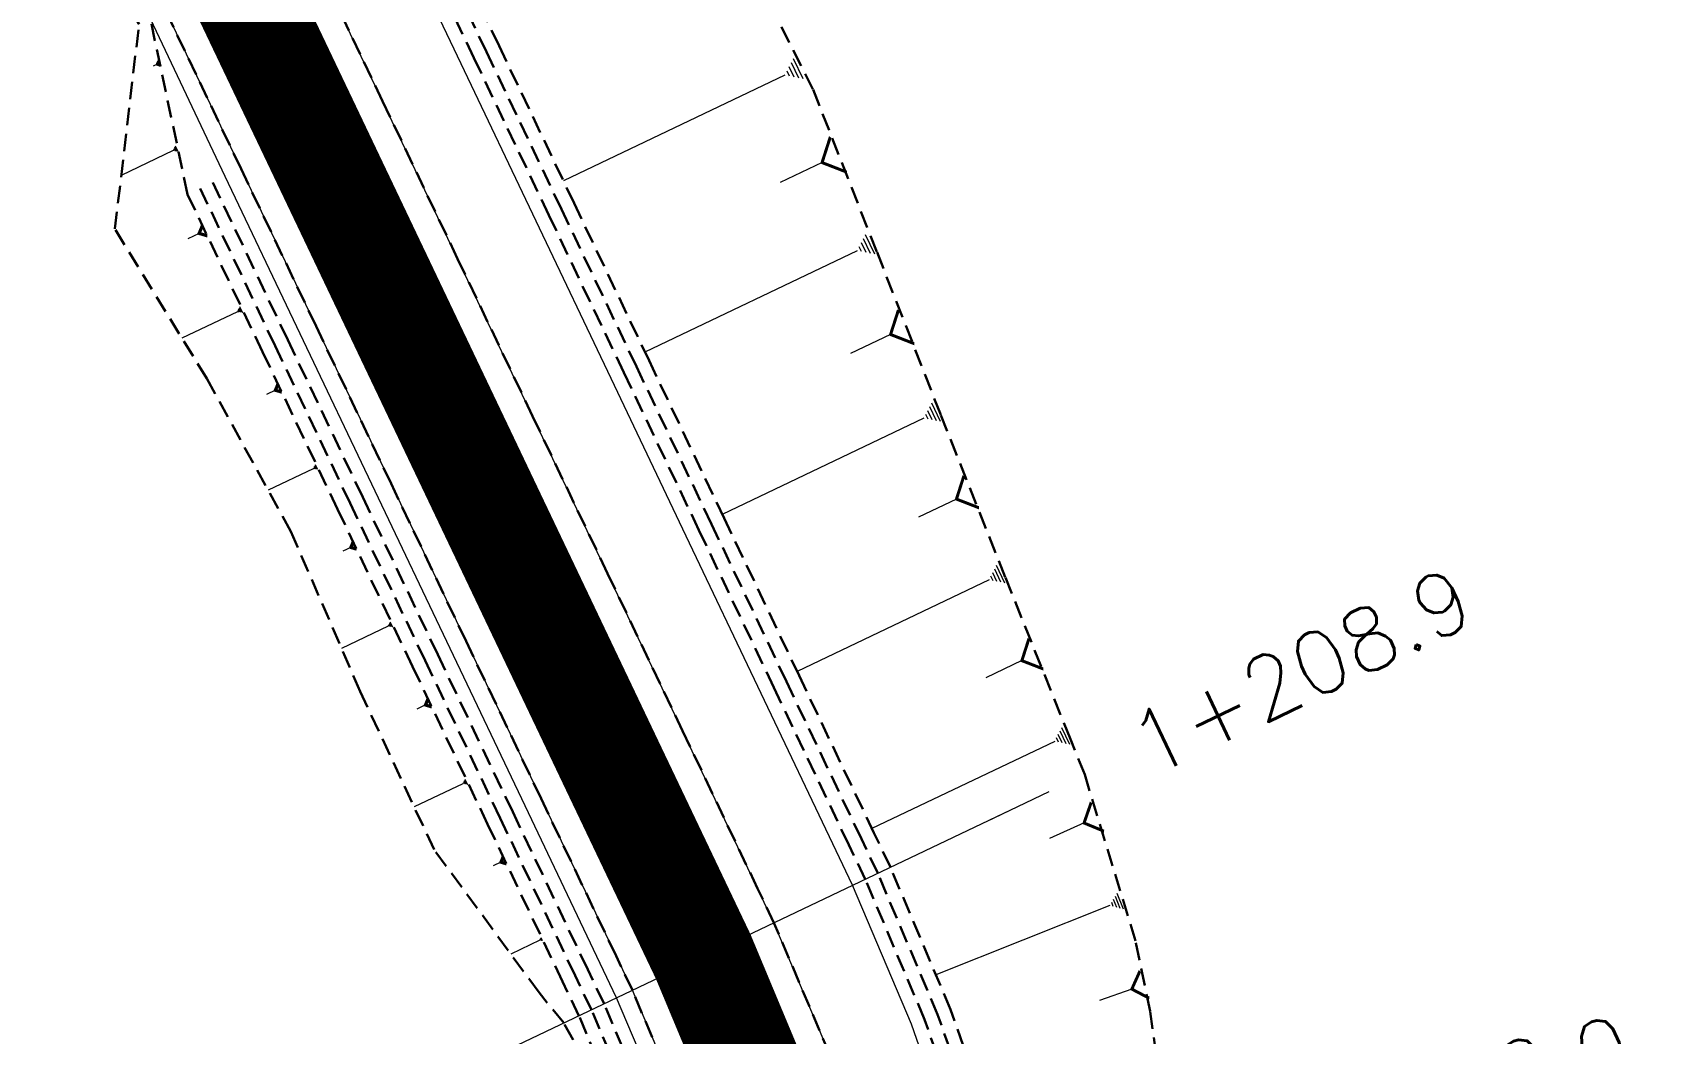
# Model space of a CAD drawing. Header units: metres. Extents: x 544752 to 548977, y 1840603 to 1844608.
# Drawn here: x 548354.75 to 548401.84, y 1841798.51 to 1841827.19 of the extents above; entities that cross this region are included whole.
import ezdxf

# ---------------------------------------------------------------- set-up
doc = ezdxf.new("R2010")
doc.units = ezdxf.units.M
doc.header["$MEASUREMENT"] = 0
for name, pattern in [('ACAD_ISO02W100', [15, 12, -3]), ('Anordnung Grundriss$0$GESTRICHELT', [0.75, 0.5, -0.25]), ('HIDDEN', [0.375, 0.25, -0.125])]:
    doc.linetypes.add(name, pattern=pattern)
doc.layers.add('C-ROAD', color=7, linetype='Continuous')
for name, color, linetype, lineweight in [('C-ROAD-CORR', 5, 'Continuous', 0), ('C-ROAD-SAMP', 150, 'HIDDEN', 0), ('C-ROAD-SAMP-TEXT', 11, 'Continuous', 0), ('C-TOPO-FEAT', 94, 'Continuous', 5)]:
    doc.layers.add(name, color=color, linetype=linetype, lineweight=lineweight)

msp = doc.modelspace()

# ---------------------------------------------------------------- linework, layer by layer
at = {"layer": 'C-ROAD', "color": 1, "linetype": 'ACAD_ISO02W100', "lineweight": 60, "ltscale": 0.1, "const_width": 3, "flags": 128}
msp.add_lwpolyline([(548373.9848435736, 1841800.702272665), (548350.437190882, 1841850.100391811)], dxfattribs=at)
at = {"layer": 'C-ROAD', "color": 1, "linetype": 'ACAD_ISO02W100', "lineweight": -3, "ltscale": 0.1, "const_width": 3, "flags": 128}
msp.add_lwpolyline([(548341.4083877621, 1841738.187327676, 0.4986981068242329), (548373.9848435738, 1841800.702272665)], format="xyb", dxfattribs=at)
at = {"layer": 'C-ROAD-CORR', "color": 160, "linetype": 'Continuous'}
for p, q in [((548358.3286876127, 1841826.287710749, 520.3902300849712), (548358.2006827667, 1841826.226691955, 520.2956937103424)), ((548376.5935894463, 1841825.917110414, 527.1120056011748), (548376.4552750874, 1841826.207265415, 527.1120056011748)), ((548376.7248863697, 1841825.89067645, 527.2191507708089), (548376.5174148311, 1841826.325908951, 527.2191507708089)), ((548376.8561832929, 1841825.864242486, 527.3262959404431), (548376.5795545749, 1841826.444552488, 527.3262959404431)), ((548376.3309955997, 1841825.969978342, 526.8977152619066), (548369.9755683128, 1841822.940401568, 519.8571335080546)), ((548376.462292523, 1841825.943544378, 527.0048604315407), (548376.3931353436, 1841826.088621879, 527.0048604315407)), ((548358.8135453414, 1841823.800933628, 520.211935396946), (548358.7942305137, 1841823.841452153, 520.211935396946)), ((548358.8502151052, 1841823.793550917, 520.2318850294778), (548358.81158545, 1841823.874587968, 520.2318850294778)), ((548358.886884869, 1841823.786168207, 520.2518346620095), (548358.8289403863, 1841823.907723782, 520.2518346620095)), ((548358.9235546328, 1841823.778785496, 520.2717842945412), (548358.8462953225, 1841823.940859596, 520.2717842945412)), ((548358.7768755775, 1841823.808316339, 520.1919857644143), (548357.2886971118, 1841823.09891464, 519.0929102100682)), ((548377.3960094745, 1841823.466852604, 526.5982928219199), (548376.1900012097, 1841822.891958979, 525.2622693885866)), ((548359.5239105036, 1841821.436089354, 520.0178406085503), (548359.1948211016, 1841821.279215306, 519.7747957552933)), ((548378.5307965669, 1841820.91337375, 526.3371753076235), (548378.4645157437, 1841821.052417248, 526.3371753076235)), ((548378.6566326439, 1841820.888039217, 526.4398641405529), (548378.5240709975, 1841821.166126213, 526.4398641405529)), ((548378.782468721, 1841820.862704683, 526.5425529734823), (548378.5836262512, 1841821.279835177, 526.5425529734823)), ((548378.9083047981, 1841820.837370149, 526.6452418064117), (548378.643181505, 1841821.393544142, 526.6452418064117)), ((548378.4049604898, 1841820.938708284, 526.2344864746941), (548372.313865454, 1841818.035136389, 519.4867336276684)), ((548360.6196971486, 1841819.188925793, 519.8718189614198), (548359.0315619343, 1841818.431875584, 518.698921603318)), ((548360.6588299169, 1841819.181047207, 519.893108554478), (548360.6382177669, 1841819.224287247, 519.893108554478)), ((548360.6979626853, 1841819.17316862, 519.9143981475362), (548360.6567383851, 1841819.2596487, 519.9143981475362)), ((548360.7370954535, 1841819.165290034, 519.9356877405944), (548360.6752590034, 1841819.295010153, 519.9356877405944)), ((548360.7762282218, 1841819.157411447, 519.9569773336526), (548360.6937796217, 1841819.330371607, 519.9569773336526)), ((548379.3608821143, 1841818.537512043, 525.8767134466387), (548378.2153835443, 1841817.991462863, 524.6077230285815)), ((548361.7112966196, 1841816.939766243, 519.7176175699339), (548361.4541248961, 1841816.817174724, 519.5276866167176)), ((548380.5555171018, 1841816.088113174, 525.7124801949036), (548380.42965345, 1841816.352149159, 525.7124801949036)), ((548380.6749950096, 1841816.064058729, 525.8099804285469), (548380.4861995319, 1841816.460112706, 525.8099804285469)), ((548380.7944729173, 1841816.040004283, 525.9074806621901), (548380.5427456138, 1841816.568076253, 525.9074806621901)), ((548380.3165612862, 1841816.136222065, 525.5174797276171), (548374.533233419, 1841813.379360096, 519.1106732581645)), ((548380.436039194, 1841816.11216762, 525.6149799612604), (548380.3731073681, 1841816.244185612, 525.6149799612604)), ((548362.7980096962, 1841814.68827739, 519.5538704902555), (548361.5051956142, 1841814.07200419, 518.5990788531327)), ((548362.8298655442, 1841814.681863863, 519.5712011844284), (548362.8130863194, 1841814.717063217, 519.5712011844284)), ((548362.8617213923, 1841814.675450337, 519.5885318786014), (548362.8281629425, 1841814.745849044, 519.5885318786014)), ((548362.8935772403, 1841814.66903681, 519.6058625727744), (548362.8432395657, 1841814.77463487, 519.6058625727744)), ((548362.9254330883, 1841814.662623283, 519.6231932669474), (548362.8583161889, 1841814.803420697, 519.6231932669474)), ((548381.2516972875, 1841813.818506392, 525.1713362594958), (548380.1625883956, 1841813.29933768, 523.9648146762293)), ((548363.8765753964, 1841812.432904755, 519.3790189084616), (548363.6470044029, 1841812.323470264, 519.2094721284321)), ((548382.3011413327, 1841811.478091833, 524.9180987679639), (548382.2412132631, 1841811.603808564, 524.9180987679639)), ((548382.4149165213, 1841811.455185514, 525.0109452839315), (548382.2950603823, 1841811.706618976, 525.0109452839315)), ((548382.52869171, 1841811.432279195, 525.1037917998991), (548382.3489075014, 1841811.809429388, 525.1037917998991)), ((548382.6424668985, 1841811.409372876, 525.1966383158667), (548382.4027546206, 1841811.912239799, 525.1966383158667)), ((548382.187366144, 1841811.500998153, 524.8252522519963), (548376.6800783857, 1841808.875722097, 518.7242447267743)), ((548364.9456331817, 1841810.17299978, 519.1912084724474), (548363.6099926719, 1841809.536311594, 518.2047879137211)), ((548364.978544303, 1841810.166373795, 519.2091132721594), (548364.9612092408, 1841810.20273918, 519.2091132721594)), ((548365.0114554242, 1841810.15974781, 519.2270180718713), (548364.9767853, 1841810.232478581, 519.2270180718713)), ((548365.0443665455, 1841810.153121826, 519.2449228715832), (548364.9923613591, 1841810.262217982, 519.2449228715832)), ((548365.0772776668, 1841810.146495841, 519.2628276712951), (548365.0079374182, 1841810.291957382, 519.2628276712951)), ((548383.1285008752, 1841809.185644804, 524.4745510163898), (548382.0915287735, 1841808.691329244, 523.3257868925818)), ((548366.0171417712, 1841807.914263081, 519.0001206875615), (548365.765632382, 1841807.794370748, 518.8143715804617)), ((548384.0699262174, 1841806.870406026, 524.1236042908306), (548378.8273008348, 1841804.371292217, 518.3157913862061)), ((548384.1782337398, 1841806.848600511, 524.2119889045771), (548384.1211856188, 1841806.968275704, 524.2119889045771)), ((548384.2865412622, 1841806.826794995, 524.3003735183236), (548384.1724450202, 1841807.066145381, 524.3003735183236)), ((548384.3948487845, 1841806.804989479, 524.38875813207), (548384.2237044215, 1841807.164015058, 524.38875813207)), ((548384.5031563068, 1841806.783183964, 524.4771427458165), (548384.274963823, 1841807.261884735, 524.4771427458165)), ((548367.0915104267, 1841805.656889751, 518.8052082659832), (548365.6938025288, 1841804.990614583, 517.7729486157125)), ((548367.1259509322, 1841805.649955856, 518.8239451040643), (548367.1078103074, 1841805.688011146, 518.8239451040643)), ((548367.1603914376, 1841805.643021961, 518.8426819421453), (548367.1241101881, 1841805.71913254, 518.8426819421453)), ((548367.194831943, 1841805.636088066, 518.8614187802264), (548367.1404100688, 1841805.750253935, 518.8614187802264)), ((548367.2292724485, 1841805.629154171, 518.8801556183074), (548367.1567099495, 1841805.781375329, 518.8801556183074)), ((548368.1830547168, 1841803.407703896, 518.6178933345221), (548367.9604173291, 1841803.301574595, 518.4534672821638)), ((548385.6523614004, 1841802.164338489, 523.3307076176403), (548380.6602461033, 1841800.182039661, 517.9560598218728)), ((548385.7509246607, 1841802.137536229, 523.4124726955599), (548385.7056892823, 1841802.251454586, 523.4124726955599)), ((548385.849487921, 1841802.11073397, 523.4942377734795), (548385.7590171641, 1841802.338570683, 523.4942377734795)), ((548385.9480511814, 1841802.083931711, 523.5760028513992), (548385.8123450459, 1841802.425686781, 523.5760028513992)), ((548386.0466144417, 1841802.057129452, 523.6577679293188), (548385.8656729277, 1841802.512802878, 523.6577679293188)), ((548369.3559175354, 1841801.155736334, 518.4727801926657), (548369.3236426996, 1841801.223442283, 518.4727801926657)), ((548369.3763424412, 1841801.151624194, 518.4838920549622), (548369.3333093268, 1841801.241898794, 518.4838920549622)), ((548369.294642818, 1841801.168072751, 518.4394446057762), (548368.4657336059, 1841800.772938957, 517.8272640960078)), ((548369.3150677239, 1841801.163960612, 518.4505564680727), (548369.3043094452, 1841801.186529262, 518.4505564680727)), ((548369.3354926296, 1841801.159848473, 518.4616683303692), (548369.3139760725, 1841801.204985772, 518.4616683303692)), ((548386.2831638604, 1841799.768275929, 522.8830382270858), (548385.3534150273, 1841799.446285944, 521.8989853698198))]:
    msp.add_line(p, q, dxfattribs=at)
at = {"layer": 'C-ROAD-CORR', "color": 5, "linetype": 'Anordnung Grundriss$0$GESTRICHELT', "lineweight": 30, "extrusion": (-0.5007195269333004, -0.2386886320963504, 0.8320502943065791), "const_width": 0.1, "elevation": -713763.7292590786}
msp.add_lwpolyline([(-1426629.247276962, 1071583.825603992), (-1426629.183513996, 1071583.740586703), (-1426629.119751029, 1071583.825603992)], dxfattribs=at)
at = {"layer": 'C-ROAD-CORR', "color": 5, "linetype": 'Anordnung Grundriss$0$GESTRICHELT', "lineweight": 30, "extrusion": (-0.6382946593621751, -0.3042694986880186, 0.707106781185039), "const_width": 0.1, "elevation": -910064.7048950394}
msp.add_lwpolyline([(-1426618.990273817, 910810.172516146), (-1426618.431390798, 910809.4273387871), (-1426617.872507778, 910810.172516146)], dxfattribs=at)
at = {"layer": 'C-ROAD-CORR', "color": 5, "linetype": 'Anordnung Grundriss$0$GESTRICHELT', "lineweight": 30, "extrusion": (-0.5007195267338547, -0.2386886325620952, 0.8320502942929964), "const_width": 0.1, "elevation": -713763.4802988757}
msp.add_lwpolyline([(-1426624.452475468, 1071582.914326992), (-1426624.288546389, 1071582.695754886), (-1426624.12461731, 1071582.914326992)], dxfattribs=at)
at = {"layer": 'C-ROAD-CORR', "color": 5, "linetype": 'Anordnung Grundriss$0$GESTRICHELT', "lineweight": 30, "extrusion": (-0.6382946593608366, -0.3042694987784964, 0.7071067811473145), "const_width": 0.1, "elevation": -910064.9696143696}
msp.add_lwpolyline([(-1426613.66695258, 910809.379282811), (-1426613.136110696, 910808.6714936325), (-1426612.605268813, 910809.3792828111)], dxfattribs=at)
at = {"layer": 'C-ROAD-CORR', "color": 5, "linetype": 'Anordnung Grundriss$0$GESTRICHELT', "lineweight": 30, "extrusion": (-0.5007195266712534, -0.2386886327315962, 0.8320502942820446), "const_width": 0.1, "elevation": -713763.7524231368}
msp.add_lwpolyline([(-1426619.416233491, 1071582.733467037), (-1426619.288128716, 1071582.562660669), (-1426619.16002394, 1071582.733467037)], dxfattribs=at)
at = {"layer": 'C-ROAD-CORR', "color": 5, "linetype": 'Anordnung Grundriss$0$GESTRICHELT', "lineweight": 30, "extrusion": (-0.6382946592873728, -0.3042694987579165, 0.7071067812224847), "const_width": 0.1, "elevation": -910065.2393608752}
msp.add_lwpolyline([(-1426608.567399896, 910808.6168264295), (-1426608.062689867, 910807.943879725), (-1426607.557979839, 910808.6168264295)], dxfattribs=at)
at = {"layer": 'C-ROAD-CORR', "color": 5, "linetype": 'Anordnung Grundriss$0$GESTRICHELT', "lineweight": 30, "extrusion": (-0.5007195263532067, -0.2386886326788785, 0.8320502944885652), "const_width": 0.1, "elevation": -713764.0423434022}
msp.add_lwpolyline([(-1426614.402277554, 1071582.540462557), (-1426614.287921511, 1071582.387987833), (-1426614.173565469, 1071582.540462556)], dxfattribs=at)
at = {"layer": 'C-ROAD-CORR', "color": 5, "linetype": 'Anordnung Grundriss$0$GESTRICHELT', "lineweight": 30, "extrusion": (-0.6382946593720641, -0.3042694986801954, 0.7071067811794788), "const_width": 0.1, "elevation": -910065.5202809962}
msp.add_lwpolyline([(-1426603.553826071, 910807.880017998), (-1426603.073277043, 910807.2392859613), (-1426602.592728016, 910807.880017998)], dxfattribs=at)
at = {"layer": 'C-ROAD-CORR', "color": 5, "linetype": 'Anordnung Grundriss$0$GESTRICHELT', "lineweight": 30, "extrusion": (-0.5007195266411834, -0.2386886326348381, 0.8320502943278975), "const_width": 0.1, "elevation": -713764.3509576423}
msp.add_lwpolyline([(-1426609.413585615, 1071582.334214), (-1426609.288301414, 1071582.167168399), (-1426609.163017214, 1071582.334214)], dxfattribs=at)
at = {"layer": 'C-ROAD-CORR', "color": 5, "linetype": 'Anordnung Grundriss$0$GESTRICHELT', "lineweight": 30, "extrusion": (-0.5007195265714421, -0.2386886324704668, 0.8320502944170198), "const_width": 0.1, "elevation": -713764.6774994493}
msp.add_lwpolyline([(-1426604.399478368, 1071582.116153495), (-1426604.288576158, 1071581.968283882), (-1426604.177673948, 1071582.116153495)], dxfattribs=at)
at = {"layer": 'C-ROAD-CORR', "color": 5, "linetype": 'Anordnung Grundriss$0$GESTRICHELT', "lineweight": 30, "extrusion": (-0.6682149331110447, -0.2314157424960313, 0.7070612118426614), "const_width": 0.1, "elevation": -792291.6541132857}
msp.add_lwpolyline([(-1560926.983948499, 792929.5152680539), (-1560926.572364717, 792928.966489678), (-1560926.160780935, 792929.5152680539)], dxfattribs=at)
at = {"layer": 'C-ROAD-CORR', "color": 92, "linetype": 'Anordnung Grundriss$0$GESTRICHELT', "lineweight": 30}
for points in [[(548369.9870025642, 1841798.796536713, 517.9729611295563), (548369.276983593, 1841799.668185852, 517.8881960795246), (548366.2641558865, 1841803.771028154, 517.661906315492), (548364.1459723109, 1841808.300339514, 518.0742962372201), (548362.1554461695, 1841812.890504059, 518.5589174324601), (548359.7405396424, 1841817.278370174, 518.7080692880486), (548357.1075316722, 1841821.562269233, 518.6740965318842), (548357.7994513257, 1841827.431132301, 520.2736588758083), (548355.0951585837, 1841831.681050531, 520.1429425959176), (548352.2699658202, 1841835.873336775, 519.9008885957768), (548349.539399864, 1841840.110730793, 519.7066715137755), (548346.7953544811, 1841844.341699285, 519.4804508455327), (548344.3142950473, 1841847.181660752, 518.9417663641063), (548343.3686852556, 1841848.344638401, 518.7499953349609), (548340.2057185883, 1841852.799022495, 518.167077236999), (548338.3431897118, 1841857.836038619, 518.3514018130394), (548337.1213394804, 1841863.075435311, 518.8007058494584), (548335.6427010556, 1841868.214316447, 518.8840724249453), (548333.3148123393, 1841873.187670467, 518.208610021059), (548331.0104436632, 1841878.278925877, 517.3807373975445), (548329.3422641173, 1841883.57661737, 516.8083477048446), (548328.3169368496, 1841889.014408044, 516.4859609017336), (548328.2490024992, 1841889.493704886, 516.4635123350487), (548328.5031941206, 1841894.542391523, 516.7866566693948)], [(548370.4192379658, 1841799.00257956, 518.2921831681397), (548369.949198728, 1841799.988624946, 518.3846521424964), (548367.7976884692, 1841804.502049766, 518.7944775844189), (548365.6461782103, 1841809.015474586, 519.1822545018287), (548363.4946679514, 1841813.528899405, 519.5479828947255), (548361.3431576926, 1841818.042324225, 519.8916627631094), (548359.1916474337, 1841822.555749045, 520.2132941069805), (548358.1233591316, 1841827.585536328, 520.5128769263387), (548355.9718488727, 1841832.098961148, 520.7904112211841), (548353.8203386139, 1841836.612385968, 521.0458969915165), (548351.668828355, 1841841.125810788, 521.2793342373361), (548349.5173180961, 1841845.639235608, 521.4907229586428), (548347.9548072311, 1841848.917061168, 521.6304210102754), (548347.3590511458, 1841850.186892261, 521.6800631554366), (548345.3166939358, 1841854.88538969, 521.8473548277177), (548343.4875458246, 1841859.67092187, 521.9925979754858), (548341.8753026685, 1841864.53381947, 522.115792598741), (548340.4832220605, 1841869.464256838, 522.2169386974834), (548339.3141167468, 1841874.452271857, 522.2960362717129), (548338.3703489448, 1841879.48778607, 522.3530853214296), (548337.6538255699, 1841884.56062505, 522.3880858466333), (548337.1659943821, 1841889.66053895, 522.4010378473242), (548337.1342501678, 1841890.10737929, 522.4011221199809), (548336.9078410611, 1841894.777223221, 522.3919413235022)], [(548378.8007524039, 1841760.863980308, 514.3235400308424), (548380.8718712647, 1841766.045967988, 514.7735972269835), (548382.3438046303, 1841771.428898586, 515.2236544231247), (548383.1976750329, 1841776.943736298, 515.6737116192659), (548383.4225316286, 1841782.519753619, 516.1237688154071), (548383.0154906439, 1841788.085438419, 516.5738260115482), (548381.9817723578, 1841793.569411081, 517.0238832076894), (548380.9355608737, 1841797.191013037, 517.3278106791128), (548380.3346341533, 1841798.901339943, 517.472778176061), (548378.6336711383, 1841802.918328231, 517.8121831681397), (548378.1636319004, 1841803.904373617, 517.9046521424964), (548376.0121216417, 1841808.417798437, 518.3144775844189), (548373.8606113828, 1841812.931223257, 518.7022545018286), (548371.7091011239, 1841817.444648077, 519.0679828947254), (548369.5575908651, 1841821.958072897, 519.4116627631093), (548367.4060806062, 1841826.471497717, 519.7332941069805), (548365.2545703473, 1841830.984922537, 520.0328769263386)], [(548379.1631826359, 1841760.694733958, 514.3235400308424), (548381.2511133609, 1841765.918785315, 514.7735972269835), (548382.7349948307, 1841771.3454107, 515.2236544231247), (548383.5957963434, 1841776.905013927, 515.6737116192659), (548383.8224781646, 1841782.526293375, 516.1237688154071), (548383.4121331117, 1841788.137156431, 516.5738260115482), (548382.3700238386, 1841793.665644067, 517.0238832076894), (548381.3153199567, 1841797.316643603, 517.3278106791128), (548380.7095153423, 1841799.040853721, 517.472778176061), (548378.9947451239, 1841803.090449052, 517.8121831681397), (548378.524705886, 1841804.076494437, 517.9046521424964), (548376.3731956272, 1841808.589919257, 518.3144775844189), (548374.2216853683, 1841813.103344077, 518.7022545018286), (548372.0701751094, 1841817.616768897, 519.0679828947254), (548369.9186648506, 1841822.130193717, 519.4116627631093), (548367.7671545917, 1841826.643618537, 519.7332941069805), (548365.6156443328, 1841831.157043357, 520.0328769263386)], [(548373.0025977686, 1841768.685008466, 514.8535972269835), (548374.2266079735, 1841773.161272228, 515.3036544231247), (548374.9366578377, 1841777.747225502, 515.7537116192659), (548375.1236410085, 1841782.384053678, 516.2037688154071), (548374.7851594366, 1841787.012289678, 516.6538260115483), (548373.9255541307, 1841791.572576617, 517.1038832076895), (548373.0555599021, 1841794.58417881, 517.4078106791128), (548372.5558494836, 1841796.006429053, 517.552778176061), (548371.141385937, 1841799.346821201, 517.8921831681397), (548370.6713466991, 1841800.332866587, 517.9846521424964), (548368.5198364403, 1841804.846291407, 518.394477584419), (548366.3683261814, 1841809.359716227, 518.7822545018287), (548364.2168159225, 1841813.873141047, 519.1479828947255), (548362.0653056637, 1841818.386565867, 519.4916627631094), (548359.9137954048, 1841822.899990687, 519.8132941069805)], [(548372.6233556723, 1841768.81219114, 514.8535972269835), (548373.8354177731, 1841773.244760114, 515.3036544231247), (548374.5385365271, 1841777.785947873, 515.7537116192659), (548374.7236944726, 1841782.377513922, 516.2037688154071), (548374.3885169688, 1841786.960571667, 516.6538260115483), (548373.5373026498, 1841791.476343631, 517.1038832076895), (548372.6758008191, 1841794.458548245, 517.4078106791128), (548372.1809682946, 1841795.866915275, 517.552778176061), (548370.7803119514, 1841799.174700381, 517.8921831681397), (548370.3102727135, 1841800.160745766, 517.9846521424964), (548368.1587624548, 1841804.674170586, 518.394477584419), (548366.0072521959, 1841809.187595406, 518.7822545018287), (548363.855741937, 1841813.701020226, 519.1479828947255), (548361.7042316782, 1841818.214445046, 519.4916627631094), (548359.5527214193, 1841822.727869866, 519.8132941069805)]]:
    msp.add_polyline3d(points, dxfattribs=at)
at = {"layer": 'C-ROAD-CORR', "color": 11, "linetype": 'Anordnung Grundriss$0$GESTRICHELT', "lineweight": 30}
for points in [[(548370.4192379658, 1841799.00257956, 518.2921831681397), (548369.949198728, 1841799.988624946, 518.3846521424964), (548367.7976884692, 1841804.502049766, 518.7944775844189), (548365.6461782103, 1841809.015474586, 519.1822545018287), (548363.4946679514, 1841813.528899405, 519.5479828947255), (548361.3431576926, 1841818.042324225, 519.8916627631094), (548359.1916474337, 1841822.555749045, 520.2132941069805), (548358.1233591316, 1841827.585536328, 520.5128769263387), (548355.9718488727, 1841832.098961148, 520.7904112211841), (548353.8203386139, 1841836.612385968, 521.0458969915165), (548351.668828355, 1841841.125810788, 521.2793342373361), (548349.5173180961, 1841845.639235608, 521.4907229586428), (548347.9548072311, 1841848.917061168, 521.6304210102754), (548347.3590511458, 1841850.186892261, 521.6800631554366), (548345.3166939358, 1841854.88538969, 521.8473548277177), (548343.4875458246, 1841859.67092187, 521.9925979754858), (548341.8753026685, 1841864.53381947, 522.115792598741), (548340.4832220605, 1841869.464256838, 522.2169386974834), (548339.3141167468, 1841874.452271857, 522.2960362717129), (548338.3703489448, 1841879.48778607, 522.3530853214296), (548337.6538255699, 1841884.56062505, 522.3880858466333), (548337.1659943821, 1841889.66053895, 522.4010378473242), (548337.1342501678, 1841890.10737929, 522.4011221199809), (548336.9078410611, 1841894.777223221, 522.3919413235022)], [(548364.6280966488, 1841757.889861368, 512.1073896803915), (548367.8756399768, 1841761.028902933, 513.1434391424791), (548369.788706726, 1841763.143627385, 513.8359956111261), (548370.9183654399, 1841764.544868665, 514.2705529397707), (548372.1846905889, 1841768.959301913, 515.2118135481883), (548373.1367461567, 1841773.393870742, 516.018060475096), (548373.6223534246, 1841777.875058356, 516.674218086067), (548373.7324065581, 1841782.361304803, 517.1951892433065), (548373.4625787837, 1841786.839839053, 517.5876021552066), (548372.7853638254, 1841791.289966187, 517.878575757895), (548372.099312865, 1841794.267836527, 518.0150250736984), (548371.6990724411, 1841795.687575492, 518.0669633289192), (548369.9870025642, 1841798.796536713, 517.9729611295563), (548369.276983593, 1841799.668185852, 517.8881960795246), (548366.2641558865, 1841803.771028154, 517.661906315492), (548364.1459723109, 1841808.300339514, 518.0742962372201), (548362.1554461695, 1841812.890504059, 518.5589174324601), (548359.7405396424, 1841817.278370174, 518.7080692880486), (548357.1075316722, 1841821.562269233, 518.6740965318842), (548357.7994513257, 1841827.431132301, 520.2736588758083)]]:
    msp.add_polyline3d(points, dxfattribs=at)
at = {"layer": 'C-ROAD-CORR', "color": 1, "linetype": 'Anordnung Grundriss$0$GESTRICHELT', "lineweight": 30}
for points in [[(548379.5256128679, 1841760.525487608, 514.7235400308424), (548381.6303554571, 1841765.791602641, 515.1735972269835), (548383.126185031, 1841771.261922813, 515.6236544231247), (548383.993917654, 1841776.866291555, 516.0737116192659), (548384.2224247005, 1841782.532833131, 516.523768815407), (548383.8087755796, 1841788.188874442, 516.9738260115482), (548382.7582753195, 1841793.761877053, 517.4238832076894), (548381.6950790397, 1841797.442274168, 517.7278106791127), (548381.0843965311, 1841799.180367499, 517.8727781760609), (548379.3558191095, 1841803.262569873, 518.2121831681396), (548378.8857798716, 1841804.248615258, 518.3046521424964), (548376.7342696128, 1841808.762040078, 518.7144775844189), (548374.5827593539, 1841813.275464898, 519.1022545018286), (548372.431249095, 1841817.788889718, 519.4679828947254), (548370.2797388362, 1841822.302314538, 519.8116627631093), (548368.1282285773, 1841826.815739358, 520.1332941069804), (548365.9767183184, 1841831.329164178, 520.4328769263386)], [(548372.2441135761, 1841768.939373813, 515.2535972269835), (548373.4442275729, 1841773.328248, 515.7036544231247), (548374.1404152164, 1841777.824670244, 516.1537116192659), (548374.3237479366, 1841782.370974166, 516.6037688154071), (548373.991874501, 1841786.908853655, 517.0538260115483), (548373.149051169, 1841791.380110645, 517.5038832076895), (548372.2960417361, 1841794.33291768, 517.8078106791128), (548371.8060871058, 1841795.727401498, 517.952778176061), (548370.4192379658, 1841799.00257956, 518.2921831681397), (548369.949198728, 1841799.988624946, 518.3846521424964), (548367.7976884692, 1841804.502049766, 518.7944775844189), (548365.6461782103, 1841809.015474586, 519.1822545018287), (548363.4946679514, 1841813.528899405, 519.5479828947255), (548361.3431576926, 1841818.042324225, 519.8916627631094), (548359.1916474337, 1841822.555749045, 520.2132941069805)]]:
    msp.add_polyline3d(points, dxfattribs=at)
at = {"layer": 'C-ROAD-CORR', "color": 5, "linetype": 'Anordnung Grundriss$0$GESTRICHELT', "lineweight": 30}
for points in [[(548373.684975951, 1841757.465655281, 514.3734828347012), (548375.2799977479, 1841760.282122839, 514.6507495591641), (548376.1731332217, 1841762.091016344, 514.8235400308424), (548378.1223660673, 1841766.968042372, 515.2735972269835), (548379.507675678, 1841772.034185762, 515.7236544231247), (548380.3112955309, 1841777.22447349, 516.1737116192659), (548380.5229192433, 1841782.472340387, 516.6237688154071), (548380.1398327522, 1841787.710482835, 517.0738260115482), (548379.1669491219, 1841792.871721931, 517.5238832076894), (548378.1823075222, 1841796.28019144, 517.8278106791128), (548377.6167455338, 1841797.889865054, 517.972778176061), (548376.0158847426, 1841801.670452281, 518.3121831681397), (548375.5458455047, 1841802.656497666, 518.4046521424964), (548373.394335246, 1841807.169922486, 518.8144775844189), (548371.242824987, 1841811.683347306, 519.2022545018286), (548369.0913147281, 1841816.196772126, 519.5679828947254), (548366.9398044694, 1841820.710196946, 519.9116627631093), (548364.7882942104, 1841825.223621766, 520.2332941069805), (548362.6367839515, 1841829.737046586, 520.5328769263386)], [(548369.8490609862, 1841759.818474097, 514.3734828347012), (548371.2893183017, 1841762.361660662, 514.6507495591641), (548372.0957931115, 1841763.995037779, 514.8235400308424), (548373.855892485, 1841768.39884745, 515.2735972269835), (548375.1067859242, 1841772.973424483, 515.7236544231247), (548375.8324307866, 1841777.660100166, 516.1737116192659), (548376.0235207143, 1841782.39876813, 516.6237688154071), (548375.6776049893, 1841787.128655205, 517.0738260115482), (548374.7991199625, 1841791.789100836, 517.5238832076894), (548373.9100178388, 1841794.866847582, 517.8278106791128), (548373.3993321586, 1841796.320335053, 517.972778176061), (548371.9538024047, 1841799.734093048, 518.3121831681397), (548371.4837631668, 1841800.720138434, 518.4046521424964), (548369.332252908, 1841805.233563254, 518.8144775844189), (548367.1807426491, 1841809.746988074, 519.2022545018286), (548365.0292323902, 1841814.260412893, 519.5679828947254), (548362.8777221314, 1841818.773837714, 519.9116627631093), (548360.7262118725, 1841823.287262534, 520.2332941069805), (548358.5747016136, 1841827.800687354, 520.5328769263386)]]:
    msp.add_polyline3d(points, dxfattribs=at)
at = {"layer": 'C-ROAD-CORR', "color": 160, "linetype": 'Anordnung Grundriss$0$GESTRICHELT', "lineweight": 30}
for points in [[(548373.684975951, 1841757.465655281, 514.2234828347013), (548375.2799977479, 1841760.282122839, 514.5007495591641), (548376.1731332217, 1841762.091016344, 514.6735400308424), (548378.1223660673, 1841766.968042372, 515.1235972269835), (548379.507675678, 1841772.034185762, 515.5736544231247), (548380.3112955309, 1841777.22447349, 516.0237116192659), (548380.5229192433, 1841782.472340387, 516.4737688154071), (548380.1398327522, 1841787.710482835, 516.9238260115483), (548379.1669491219, 1841792.871721931, 517.3738832076895), (548378.1823075222, 1841796.28019144, 517.6778106791128), (548377.6167455338, 1841797.889865054, 517.822778176061), (548376.0158847426, 1841801.670452281, 518.1621831681397), (548375.5458455047, 1841802.656497666, 518.2546521424964), (548373.394335246, 1841807.169922486, 518.6644775844189), (548371.242824987, 1841811.683347306, 519.0522545018287), (548369.0913147281, 1841816.196772126, 519.4179828947255), (548366.9398044694, 1841820.710196946, 519.7616627631094), (548364.7882942104, 1841825.223621766, 520.0832941069805), (548362.6367839515, 1841829.737046586, 520.3828769263387)], [(548369.8490609862, 1841759.818474097, 514.2234828347013), (548371.2893183017, 1841762.361660662, 514.5007495591641), (548372.0957931115, 1841763.995037779, 514.6735400308424), (548373.855892485, 1841768.39884745, 515.1235972269835), (548375.1067859242, 1841772.973424483, 515.5736544231247), (548375.8324307866, 1841777.660100166, 516.0237116192659), (548376.0235207143, 1841782.39876813, 516.4737688154071), (548375.6776049893, 1841787.128655205, 516.9238260115483), (548374.7991199625, 1841791.789100836, 517.3738832076895), (548373.9100178388, 1841794.866847582, 517.6778106791128), (548373.3993321586, 1841796.320335053, 517.822778176061), (548371.9538024047, 1841799.734093048, 518.1621831681397), (548371.4837631668, 1841800.720138434, 518.2546521424964), (548369.332252908, 1841805.233563254, 518.6644775844189), (548367.1807426491, 1841809.746988074, 519.0522545018287), (548365.0292323902, 1841814.260412893, 519.4179828947255), (548362.8777221314, 1841818.773837714, 519.7616627631094), (548360.7262118725, 1841823.287262534, 520.0832941069805), (548358.5747016136, 1841827.800687354, 520.3828769263387)]]:
    msp.add_polyline3d(points, dxfattribs=at)
at = {"layer": 'C-ROAD-CORR', "color": 150, "linetype": 'Anordnung Grundriss$0$GESTRICHELT', "lineweight": 30}
msp.add_polyline3d([(548371.7670184686, 1841758.642064689, 514.4409828347012), (548373.2846580248, 1841761.32189175, 514.7182495591641), (548374.1344631666, 1841763.043027061, 514.8910400308424), (548375.9891292761, 1841767.683444911, 515.3410972269835), (548377.3072308011, 1841772.503805123, 515.7911544231247), (548378.0718631587, 1841777.442286828, 516.2412116192659), (548378.2732199788, 1841782.435554258, 516.691268815407), (548377.9087188707, 1841787.41956902, 517.1413260115482), (548376.9830345422, 1841792.330411383, 517.5913832076894), (548376.0461626805, 1841795.573519511, 517.8953106791128), (548375.5080388462, 1841797.105100054, 518.040278176061), (548373.9848435736, 1841800.702272665, 518.3796831681396), (548373.5148043358, 1841801.68831805, 518.4721521424964), (548371.363294077, 1841806.20174287, 518.8819775844189), (548369.2117838181, 1841810.71516769, 519.2697545018286), (548367.0602735592, 1841815.22859251, 519.6354828947254), (548364.9087633004, 1841819.74201733, 519.9791627631093), (548362.7572530415, 1841824.25544215, 520.3007941069804), (548360.6057427826, 1841828.76886697, 520.6003769263386)], dxfattribs=at)
msp.add_polyline3d([(548371.7670184686, 1841758.642064689, 514.4409828347012), (548373.2846580248, 1841761.32189175, 514.7182495591641), (548374.1344631666, 1841763.043027061, 514.8910400308424), (548375.9891292761, 1841767.683444911, 515.3410972269835), (548377.3072308011, 1841772.503805123, 515.7911544231247), (548378.0718631587, 1841777.442286828, 516.2412116192659), (548378.2732199788, 1841782.435554258, 516.691268815407), (548377.9087188707, 1841787.41956902, 517.1413260115482), (548376.9830345422, 1841792.330411383, 517.5913832076894), (548376.0461626805, 1841795.573519511, 517.8953106791128), (548375.5080388462, 1841797.105100054, 518.040278176061), (548373.9848435736, 1841800.702272665, 518.3796831681396), (548373.5148043358, 1841801.68831805, 518.4721521424964), (548371.363294077, 1841806.20174287, 518.8819775844189), (548369.2117838181, 1841810.71516769, 519.2697545018286), (548367.0602735592, 1841815.22859251, 519.6354828947254), (548364.9087633004, 1841819.74201733, 519.9791627631093), (548362.7572530415, 1841824.25544215, 520.3007941069804), (548360.6057427826, 1841828.76886697, 520.6003769263386)], dxfattribs=at)
at = {"layer": 'C-ROAD-SAMP', "color": 1, "linetype": 'Continuous', "lineweight": 13}
msp.add_lwpolyline([(548364.9579939336, 1841796.399252147), (548373.9848435736, 1841800.702272665), (548383.0116932137, 1841805.005293183)], dxfattribs=at)
at = {"layer": 'C-ROAD-SAMP-TEXT', "color": 4, "linetype": 'Continuous', "lineweight": 5}
msp.add_line((548382.1090082497, 1841804.574991131), (548383.9143781777, 1841805.435595234), dxfattribs=at)
at = {"layer": 'C-ROAD-SAMP-TEXT', "color": 1, "linetype": 'Continuous', "lineweight": -3}
msp.add_line((548374.8875285377, 1841801.132574717), (548373.0821586096, 1841800.271970613), dxfattribs=at)
at = {"layer": 'C-TOPO-FEAT', "color": 94, "linetype": 'Continuous', "lineweight": 0, "ltscale": 2}
for points in [[(548377.4970418845, 1841759.126824048, 514.550749559164), (548378.4383221719, 1841761.033226658, 514.7235400308424), (548380.4926291684, 1841766.173150662, 515.1735972269835), (548381.95261443, 1841771.512386472, 515.6236544231247), (548382.7995537223, 1841776.982458669, 516.0737116192659), (548383.0225850928, 1841782.513213863, 516.523768815407), (548382.6188481761, 1841788.033720407, 516.9738260115482), (548381.593520877, 1841793.473178095, 517.4238832076894), (548380.5558017908, 1841797.065382472, 517.7278106791127), (548379.9597529644, 1841798.761826165, 517.8727781760609), (548378.2725971526, 1841802.74620741, 518.2121831681396), (548377.8025579148, 1841803.732252796, 518.3046521424964), (548375.651047656, 1841808.245677616, 518.7144775844189), (548373.4995373971, 1841812.759102436, 519.1022545018286), (548371.3480271382, 1841817.272527256, 519.4679828947254), (548369.1965168794, 1841821.785952076, 519.8116627631093), (548367.0450066205, 1841826.299376896, 520.1332941069804), (548364.8934963616, 1841830.812801716, 520.4328769263386)], [(548373.684975951, 1841757.465655281, 513.9234828347012), (548375.2799977479, 1841760.282122839, 514.200749559164), (548376.1731332217, 1841762.091016344, 514.3735400308424), (548378.1223660673, 1841766.968042372, 514.8235972269835), (548379.507675678, 1841772.034185762, 515.2736544231246), (548380.3112955309, 1841777.22447349, 515.7237116192658), (548380.5229192433, 1841782.472340387, 516.173768815407), (548380.1398327522, 1841787.710482835, 516.6238260115482), (548379.1669491219, 1841792.871721931, 517.0738832076894), (548378.1823075222, 1841796.28019144, 517.3778106791127), (548377.6167455338, 1841797.889865054, 517.5227781760609), (548376.0158847426, 1841801.670452281, 517.8621831681396), (548375.5458455047, 1841802.656497666, 517.9546521424963), (548373.394335246, 1841807.169922486, 518.3644775844189), (548371.242824987, 1841811.683347306, 518.7522545018286), (548369.0913147281, 1841816.196772126, 519.1179828947254), (548366.9398044694, 1841820.710196946, 519.4616627631093), (548364.7882942104, 1841825.223621766, 519.7832941069804), (548362.6367839515, 1841829.737046586, 520.0828769263386)], [(548371.7670184686, 1841758.642064689, 514.2909828347013), (548373.2846580248, 1841761.32189175, 514.5682495591641), (548374.1344631666, 1841763.043027061, 514.7410400308424), (548375.9891292761, 1841767.683444911, 515.1910972269835), (548377.3072308011, 1841772.503805123, 515.6411544231247), (548378.0718631587, 1841777.442286828, 516.0912116192659), (548378.2732199788, 1841782.435554258, 516.5412688154071), (548377.9087188707, 1841787.41956902, 516.9913260115483), (548376.9830345422, 1841792.330411383, 517.4413832076895), (548376.0461626805, 1841795.573519511, 517.7453106791128), (548375.5080388462, 1841797.105100054, 517.890278176061), (548373.9848435736, 1841800.702272665, 518.2296831681397), (548373.5148043358, 1841801.68831805, 518.3221521424964), (548371.363294077, 1841806.20174287, 518.7319775844189), (548369.2117838181, 1841810.71516769, 519.1197545018287), (548367.0602735592, 1841815.22859251, 519.4854828947255), (548364.9087633004, 1841819.74201733, 519.8291627631094), (548362.7572530415, 1841824.25544215, 520.1507941069805), (548360.6057427826, 1841828.76886697, 520.4503769263387)], [(548371.7670184686, 1841758.642064689, 514.2909828347013), (548373.2846580248, 1841761.32189175, 514.5682495591641), (548374.1344631666, 1841763.043027061, 514.7410400308424), (548375.9891292761, 1841767.683444911, 515.1910972269835), (548377.3072308011, 1841772.503805123, 515.6411544231247), (548378.0718631587, 1841777.442286828, 516.0912116192659), (548378.2732199788, 1841782.435554258, 516.5412688154071), (548377.9087188707, 1841787.41956902, 516.9913260115483), (548376.9830345422, 1841792.330411383, 517.4413832076895), (548376.0461626805, 1841795.573519511, 517.7453106791128), (548375.5080388462, 1841797.105100054, 517.890278176061), (548373.9848435736, 1841800.702272665, 518.2296831681397), (548373.5148043358, 1841801.68831805, 518.3221521424964), (548371.363294077, 1841806.20174287, 518.7319775844189), (548369.2117838181, 1841810.71516769, 519.1197545018287), (548367.0602735592, 1841815.22859251, 519.4854828947255), (548364.9087633004, 1841819.74201733, 519.8291627631094), (548362.7572530415, 1841824.25544215, 520.1507941069805), (548360.6057427826, 1841828.76886697, 520.4503769263387)], [(548371.7670184686, 1841758.642064689, 513.9909828347012), (548373.2846580248, 1841761.32189175, 514.268249559164), (548374.1344631666, 1841763.043027061, 514.4410400308424), (548375.9891292761, 1841767.683444911, 514.8910972269834), (548377.3072308011, 1841772.503805123, 515.3411544231246), (548378.0718631587, 1841777.442286828, 515.7912116192658), (548378.2732199788, 1841782.435554258, 516.241268815407), (548377.9087188707, 1841787.41956902, 516.6913260115482), (548376.9830345422, 1841792.330411383, 517.1413832076894), (548376.0461626805, 1841795.573519511, 517.4453106791127), (548375.5080388462, 1841797.105100054, 517.5902781760609), (548373.9848435736, 1841800.702272665, 517.9296831681396), (548373.5148043358, 1841801.68831805, 518.0221521424963), (548371.363294077, 1841806.20174287, 518.4319775844189), (548369.2117838181, 1841810.71516769, 518.8197545018286), (548367.0602735592, 1841815.22859251, 519.1854828947254), (548364.9087633004, 1841819.74201733, 519.5291627631093), (548362.7572530415, 1841824.25544215, 519.8507941069804), (548360.6057427826, 1841828.76886697, 520.1503769263386)], [(548371.7670184686, 1841758.642064689, 513.9909828347012), (548373.2846580248, 1841761.32189175, 514.268249559164), (548374.1344631666, 1841763.043027061, 514.4410400308424), (548375.9891292761, 1841767.683444911, 514.8910972269834), (548377.3072308011, 1841772.503805123, 515.3411544231246), (548378.0718631587, 1841777.442286828, 515.7912116192658), (548378.2732199788, 1841782.435554258, 516.241268815407), (548377.9087188707, 1841787.41956902, 516.6913260115482), (548376.9830345422, 1841792.330411383, 517.1413832076894), (548376.0461626805, 1841795.573519511, 517.4453106791127), (548375.5080388462, 1841797.105100054, 517.5902781760609), (548373.9848435736, 1841800.702272665, 517.9296831681396), (548373.5148043358, 1841801.68831805, 518.0221521424963), (548371.363294077, 1841806.20174287, 518.4319775844189), (548369.2117838181, 1841810.71516769, 518.8197545018286), (548367.0602735592, 1841815.22859251, 519.1854828947254), (548364.9087633004, 1841819.74201733, 519.5291627631093), (548362.7572530415, 1841824.25544215, 519.8507941069804), (548360.6057427826, 1841828.76886697, 520.1503769263386)], [(548369.4228482124, 1841760.07989841, 514.3534828347013), (548370.8459094744, 1841762.59272042, 514.6307495591641), (548371.6427553215, 1841764.206595716, 514.8035400308424), (548373.3818398648, 1841768.557825792, 515.2535972269835), (548374.6177981738, 1841773.077784341, 515.7036544231247), (548375.3347791482, 1841777.708503131, 516.1537116192659), (548375.5235875443, 1841782.390593435, 516.6037688154071), (548375.1818019045, 1841787.06400769, 517.0538260115483), (548374.3138056115, 1841791.668809603, 517.5038832076895), (548373.435318985, 1841794.709809376, 517.8078106791128), (548372.9307306724, 1841796.145942831, 517.952778176061), (548371.5024599227, 1841799.518942022, 518.2921831681397), (548371.0324206848, 1841800.504987408, 518.3846521424964), (548368.880910426, 1841805.018412228, 518.7944775844189), (548366.7294001671, 1841809.531837048, 519.1822545018287), (548364.5778899082, 1841814.045261868, 519.5479828947255), (548362.4263796494, 1841818.558686688, 519.8916627631094), (548360.2748693905, 1841823.072111508, 520.2132941069805), (548358.1233591316, 1841827.585536328, 520.5128769263387)], [(548369.8490609862, 1841759.818474097, 513.9234828347012), (548371.2893183017, 1841762.361660662, 514.200749559164), (548372.0957931115, 1841763.995037779, 514.3735400308424), (548373.855892485, 1841768.39884745, 514.8235972269835), (548375.1067859242, 1841772.973424483, 515.2736544231246), (548375.8324307866, 1841777.660100166, 515.7237116192658), (548376.0235207143, 1841782.39876813, 516.173768815407), (548375.6776049893, 1841787.128655205, 516.6238260115482), (548374.7991199625, 1841791.789100836, 517.0738832076894), (548373.9100178388, 1841794.866847582, 517.3778106791127), (548373.3993321586, 1841796.320335053, 517.5227781760609), (548371.9538024047, 1841799.734093048, 517.8621831681396), (548371.4837631668, 1841800.720138434, 517.9546521424963), (548369.332252908, 1841805.233563254, 518.3644775844189), (548367.1807426491, 1841809.746988074, 518.7522545018286), (548365.0292323902, 1841814.260412893, 519.1179828947254), (548362.8777221314, 1841818.773837714, 519.4616627631093), (548360.7262118725, 1841823.287262534, 519.7832941069804), (548358.5747016136, 1841827.800687354, 520.0828769263386)]]:
    msp.add_polyline3d(points, dxfattribs=at)

# ---------------------------------------------------------------- texts
at = {"layer": 'C-ROAD-SAMP-TEXT', "color": 1, "linetype": 'Continuous', "lineweight": -3, "char_height": 1.8, "attachment_point": 5, "bg_fill": 3, "box_fill_scale": 1.416666666666667, "bg_fill_color": 256, "bg_fill_true_color": 13158600, "bg_fill_transparency": 0}
for s, insert, width, rotation in [('{\\Fsimplex.shx|c0;1+208.9}', (548391.1358578898, 1841808.878011649), 10.82142857142857, 25.48673063172112), ('{\\Fsimplex.shx|c0;1+200.0}', (548395.4249798814, 1841796.901478229), 10.908, 13.920920489452353)]:
    msp.add_mtext(s, dxfattribs=dict(at, insert=insert, width=width, rotation=rotation))

# ---------------------------------------------------------------- next in the draw order: linework, layer by layer
at = {"layer": 'C-ROAD', "color": 3, "linetype": 'Continuous', "lineweight": 13}
msp.add_line((548399.1927909469, 1841747.821197677), (548373.9848435736, 1841800.702272665), dxfattribs=at)
at = {"layer": 'C-ROAD-CORR', "color": 160, "linetype": 'Continuous'}
msp.add_line((548384.912833355, 1841804.531173956, 523.7430905906541), (548383.9249753861, 1841804.087133983, 522.6593273041617), dxfattribs=at)
at = {"layer": 'C-ROAD-CORR', "color": 5, "linetype": 'Anordnung Grundriss$0$GESTRICHELT', "lineweight": 30, "extrusion": (-0.6451541454879286, -0.2899953621110455, 0.706879635096262), "const_width": 0.1, "elevation": -887537.3484682709}
msp.add_lwpolyline([(-1455068.297969189, 887708.4611487329), (-1455067.84495972, 887707.8571361064), (-1455067.39195025, 887708.4611487327)], dxfattribs=at)
at = {"layer": 'C-ROAD-CORR', "color": 11, "linetype": 'Anordnung Grundriss$0$GESTRICHELT', "lineweight": 30}
msp.add_polyline3d([(548377.8193317966, 1841758.958879197, 514.3084675745271), (548379.6832428967, 1841760.451878112, 514.8975100972235), (548382.8623226827, 1841765.378449968, 516.472996463572), (548385.468494991, 1841770.76202658, 518.0187143790887), (548387.430296235, 1841776.532059944, 519.5263060817017), (548388.4474763128, 1841782.601919384, 520.7493852243997), (548388.2663213621, 1841788.770091592, 521.4691043987738), (548387.3998910411, 1841794.912359573, 522.205954572135), (548386.8090361727, 1841799.134055493, 523.1143384671811), (548386.3866123334, 1841801.153611768, 523.5302674917975), (548384.9316321826, 1841805.920511349, 524.389103461899), (548384.5195743659, 1841806.934195972, 524.545804614227), (548382.6531291154, 1841811.583508796, 525.2714268398109), (548380.7987510338, 1841816.238573934, 525.9883686255471), (548378.968545523, 1841820.905161926, 526.7100404105694), (548377.133702074, 1841825.569539053, 527.4045257341388), (548374.8764853937, 1841830.032574544, 527.6090548491036)], dxfattribs=at)
at = {"layer": 'C-ROAD-CORR', "color": 1, "linetype": 'Anordnung Grundriss$0$GESTRICHELT', "lineweight": 30}
msp.add_polyline3d([(548379.6832428967, 1841760.451878112, 514.8975100972235), (548382.8623226827, 1841765.378449968, 516.472996463572), (548385.468494991, 1841770.76202658, 518.0187143790887), (548387.430296235, 1841776.532059944, 519.5263060817017), (548388.4474763128, 1841782.601919384, 520.7493852243997), (548388.2663213621, 1841788.770091592, 521.4691043987738), (548387.3998910411, 1841794.912359573, 522.205954572135), (548386.8090361727, 1841799.134055493, 523.1143384671811), (548386.3866123334, 1841801.153611768, 523.5302674917975), (548384.9316321826, 1841805.920511349, 524.389103461899), (548384.5195743659, 1841806.934195972, 524.545804614227), (548382.6531291154, 1841811.583508796, 525.2714268398109), (548380.7987510338, 1841816.238573934, 525.9883686255471), (548378.968545523, 1841820.905161926, 526.7100404105694), (548377.133702074, 1841825.569539053, 527.4045257341388), (548374.8764853937, 1841830.032574544, 527.6090548491036)], dxfattribs=at)

doc.saveas('drawing.dxf')
